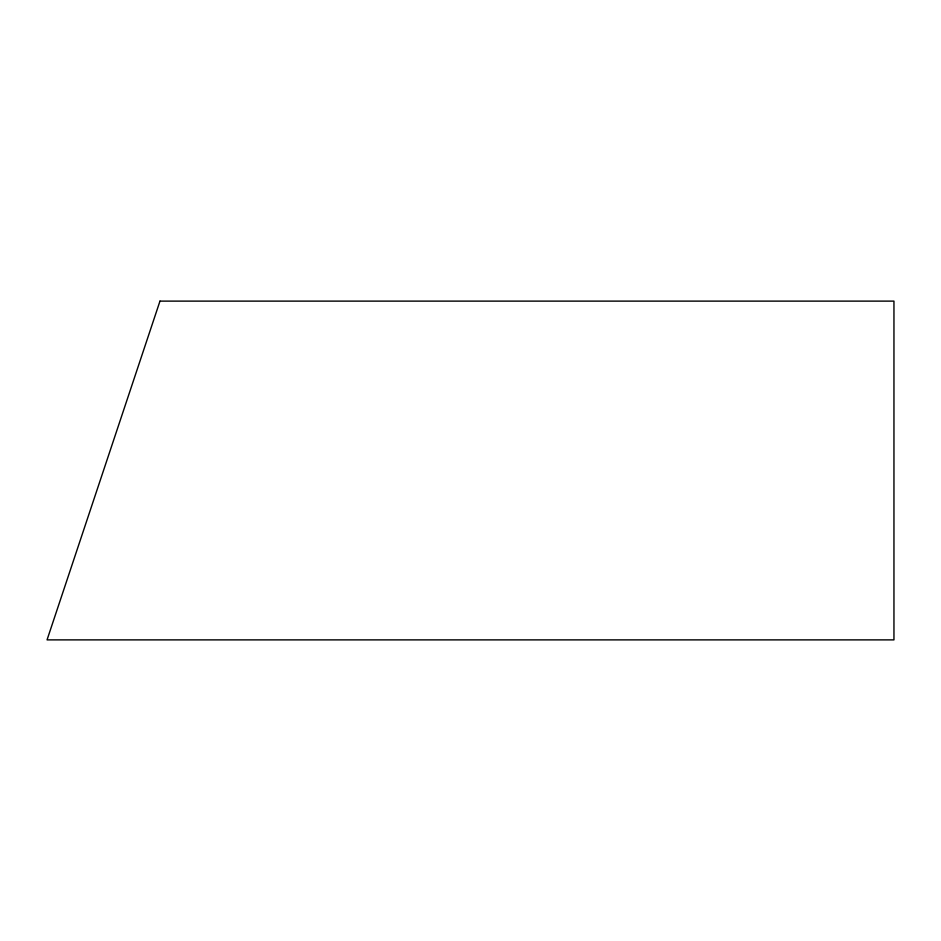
<?xml version="1.0" encoding="UTF-8"?>
<svg xmlns="http://www.w3.org/2000/svg" width="941" height="941" viewBox="0 0 941 941"><rect width="100%" height="100%" fill="white"/><g stroke="black" fill="none" stroke-linecap="round" stroke-linejoin="round"><path stroke-width="1.41" d="M159.97 301.12L47.05 639.88L893.95 639.88L893.95 301.12L159.97 301.12"/></g></svg>
